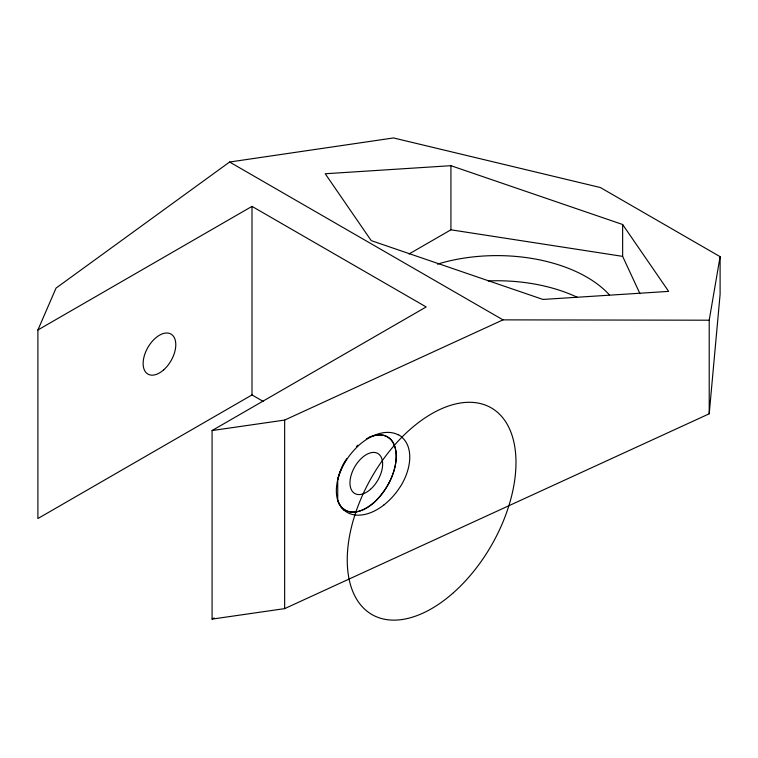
<?xml version="1.0" encoding="UTF-8"?>
<svg xmlns="http://www.w3.org/2000/svg" width="758" height="758" viewBox="0 0 758 758"><rect width="100%" height="100%" fill="white"/><g stroke="black" fill="none" stroke-linecap="round" stroke-linejoin="round"><path stroke-width="1.14" d="M37.9 329.986L251.997 206.375L426.176 306.943L212.079 430.544L212.079 619.106L284.657 608.627L709.213 413.792L720.1 294.369L720.1 256.659L600.355 187.529L393.516 137.947L229.598 162.023L56.045 288.087L37.9 329.986L37.9 518.538L251.997 394.937L263.263 401.437M709.213 413.792L709.213 320.208L720.1 256.659M389.044 482.808L389.801 481.321A41.756 24.104 -60 0 0 396.207 456.231A42.761 24.692 -60 0 0 391.753 440.635A40.61 23.441 -60 0 0 389.726 438.456M400.47 486.399L398.32 489.63A48.844 31.22 -54 0 1 383.908 504.961M383.908 504.961L382.449 506.079A46.996 30.045 -54 0 1 343.971 510.058M409.026 253.996L450.925 229.807L622.64 256.365L639.951 293.678M212.079 619.106L214.126 617.922M212.079 430.544L284.657 420.074L502.999 319.867L709.213 320.208M450.925 165.689L325.22 173.753L371.231 240.627L542.946 299.448L668.651 291.385L622.64 224.501L450.925 165.689L450.925 229.807M398.225 434.656L399.314 435.253A44.608 28.51 -54 0 1 402.337 437.47M229.598 162.023L502.999 319.867M622.64 224.501L622.64 256.365M337.727 479.643L337.727 500.204M284.657 420.074L284.657 608.627M251.997 206.375L251.997 394.937M366.304 438.929A42.334 24.446 -60 0 1 395.022 466.653A42.334 24.446 -60 0 1 350.111 511.925A42.334 24.446 -60 0 1 346.69 458.685M356.506 446.481A42.334 24.446 -60 0 1 357.861 445.202M343.867 510.181A45.868 29.325 -54 0 1 337.736 500.195A42.05 24.275 -60 0 0 342.862 508.552M402.242 437.593A45.954 29.372 -54 0 1 400.527 486.437M357.52 446.49A47.11 30.112 -54 0 1 398.139 434.789M357.568 446.576A48.398 30.936 -54 0 0 343.819 464.322L342.995 465.829A45.253 28.918 -54 0 0 337.727 479.643A41.491 23.953 -60 0 1 343.545 464.18A43.756 25.26 -60 0 1 345.184 461.252M368.615 437.679A42.183 24.351 -60 0 1 389.631 438.598M389.034 482.808A43.756 25.26 -60 0 1 376.518 500.062M376.546 500.138A42.183 24.351 -60 0 1 342.967 508.4M488.18 280.924A127.012 73.327 0 0 1 577.302 297.297M437.489 264.135A127.012 73.327 0 0 1 609.47 294.938M453.455 592.699A119.319 68.883 -60 0 0 491.269 407.88A119.319 68.883 -60 0 0 350.12 533.045A119.319 68.883 -60 0 0 453.455 592.699M163.69 369.857A23.091 13.331 -60 0 0 171.005 334.079A23.091 13.331 -60 0 0 143.688 358.307A23.091 13.331 -60 0 0 163.69 369.857M370.529 489.27A23.091 13.331 -60 0 0 377.844 453.492A23.091 13.331 -60 0 0 350.528 477.72A23.091 13.331 -60 0 0 370.529 489.27"/></g></svg>
